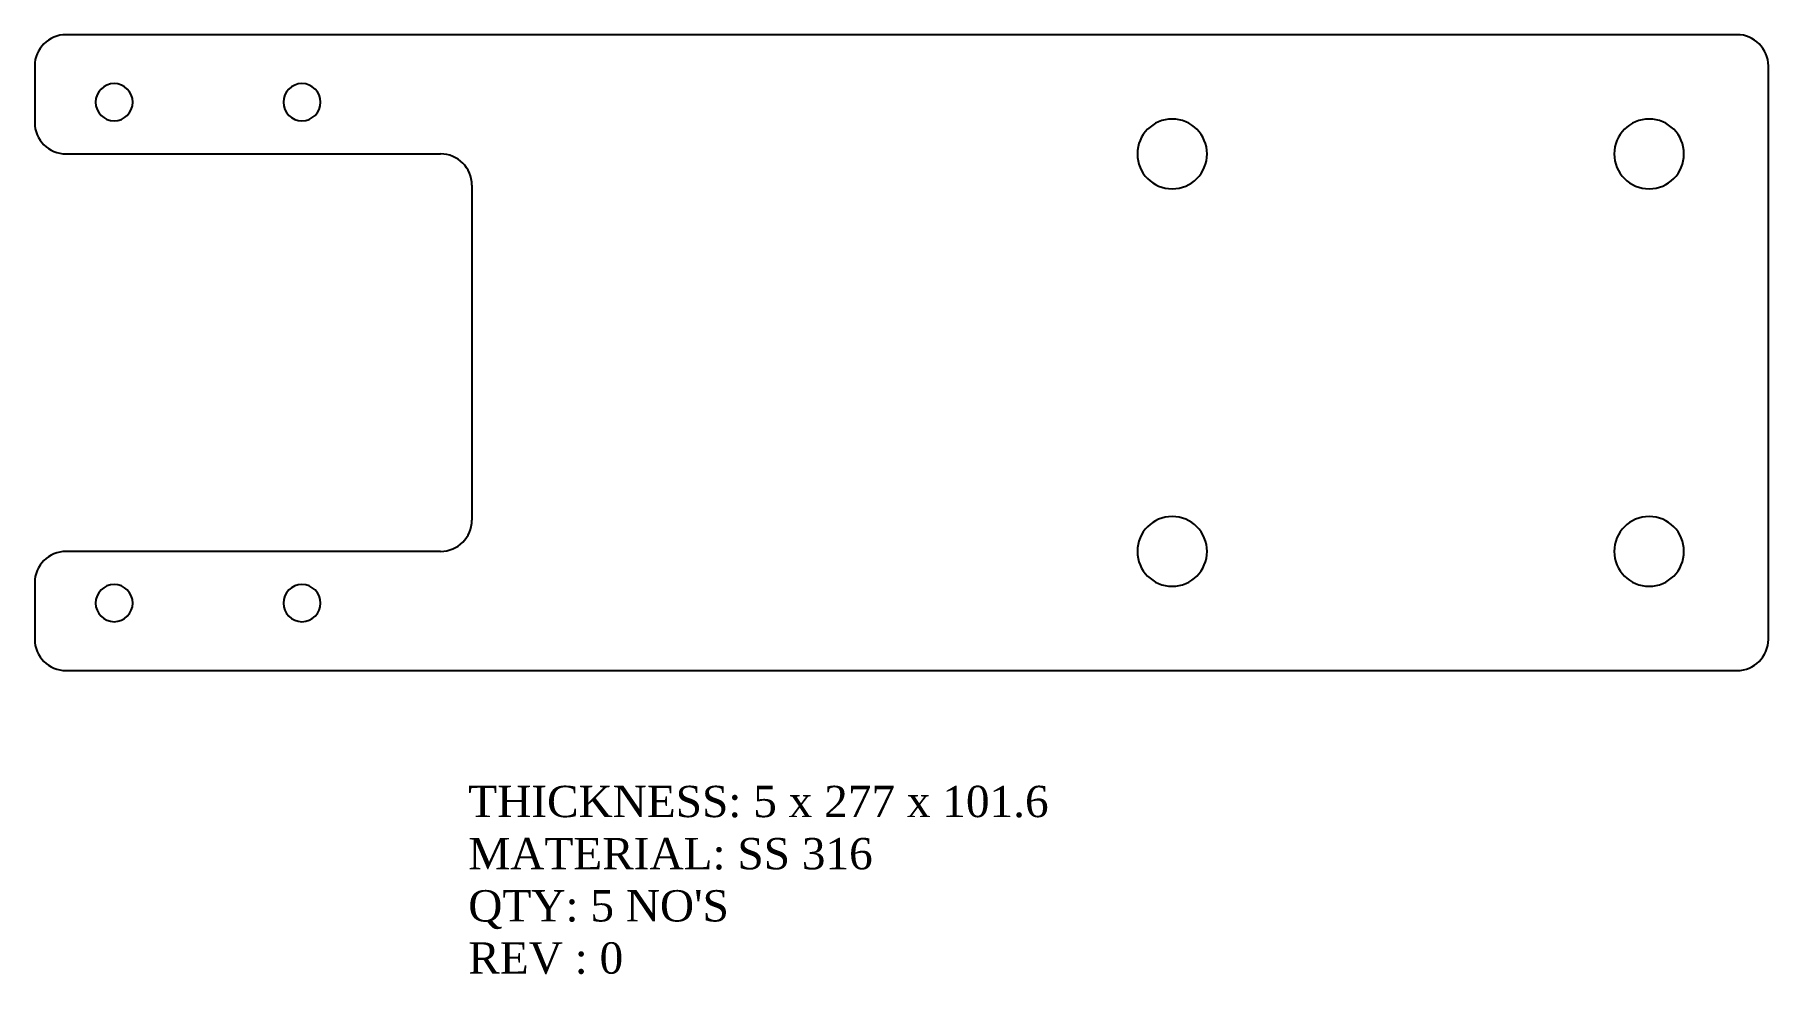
# Model space of a CAD drawing. Header units: inches. Extents: x 2308 to 2585, y -137 to 14.
import ezdxf

# ---------------------------------------------------------------- set-up
doc = ezdxf.new("R2010")
doc.units = ezdxf.units.IN
doc.header["$MEASUREMENT"] = 0
doc.layers.add('LaserCutting', color=3, linetype='Continuous')

msp = doc.modelspace()

# ---------------------------------------------------------------- linework, layer by layer
at = {"layer": 'LaserCutting'}
for p, q in [((2579.66, 13.53), (2312.66, 13.53)), ((2307.66, 8.53), (2307.66, -0.52)), ((2584.66, -83.07), (2584.66, 8.53)), ((2312.66, -5.52), (2372.51, -5.52)), ((2377.51, -10.52), (2377.51, -64.02)), ((2372.51, -69.02), (2312.66, -69.02)), ((2307.66, -74.02), (2307.66, -83.07)), ((2312.66, -88.07), (2579.66, -88.07))]:
    msp.add_line(p, q, dxfattribs=at)
for centre, radius, start, end in [((2312.66, 8.53), 5, 90, 180), ((2579.66, 8.53), 5, 360, 90), ((2320.36, 2.74), 2.97, 360, 180), ((2350.36, 2.74), 2.97, 360, 180), ((2320.36, 2.74), 2.97, 180, 0), ((2350.36, 2.74), 2.97, 180, 0), ((2489.41, -5.52), 5.57, 0, 180), ((2565.61, -5.52), 5.57, 0, 180), ((2312.66, -0.52), 5, 180, 270), ((2372.51, -10.52), 5, 0, 90), ((2489.41, -5.52), 5.57, 180, 360), ((2565.61, -5.52), 5.57, 180, 360), ((2489.41, -69.02), 5.57, 0, 180), ((2565.61, -69.02), 5.57, 0, 180), ((2372.51, -64.02), 5, 270, 360), ((2312.66, -74.02), 5, 90, 180), ((2489.41, -69.02), 5.57, 180, 360), ((2565.61, -69.02), 5.57, 180, 360), ((2320.36, -77.28), 2.97, 360, 180), ((2350.36, -77.28), 2.97, 360, 180), ((2320.36, -77.28), 2.97, 180, 0), ((2350.36, -77.28), 2.97, 180, 0), ((2312.66, -83.07), 5, 180, 270), ((2579.66, -83.07), 5, 270, 0)]:
    msp.add_arc(centre, radius, start, end, dxfattribs=at)

# ---------------------------------------------------------------- texts
at = {"layer": 'LaserCutting', "insert": (2376.94, -106.47), "char_height": 5, "width": 112.2737, "attachment_point": 1}
msp.add_mtext("{\\fTimes New Roman|b0|i0|c0|p18;THICKNESS: 5 x 277 x 101.6\\PMATERIAL: SS 316\\PQTY: 5 NO'S\\PREV : 0}", dxfattribs=at)

doc.saveas('drawing.dxf')
